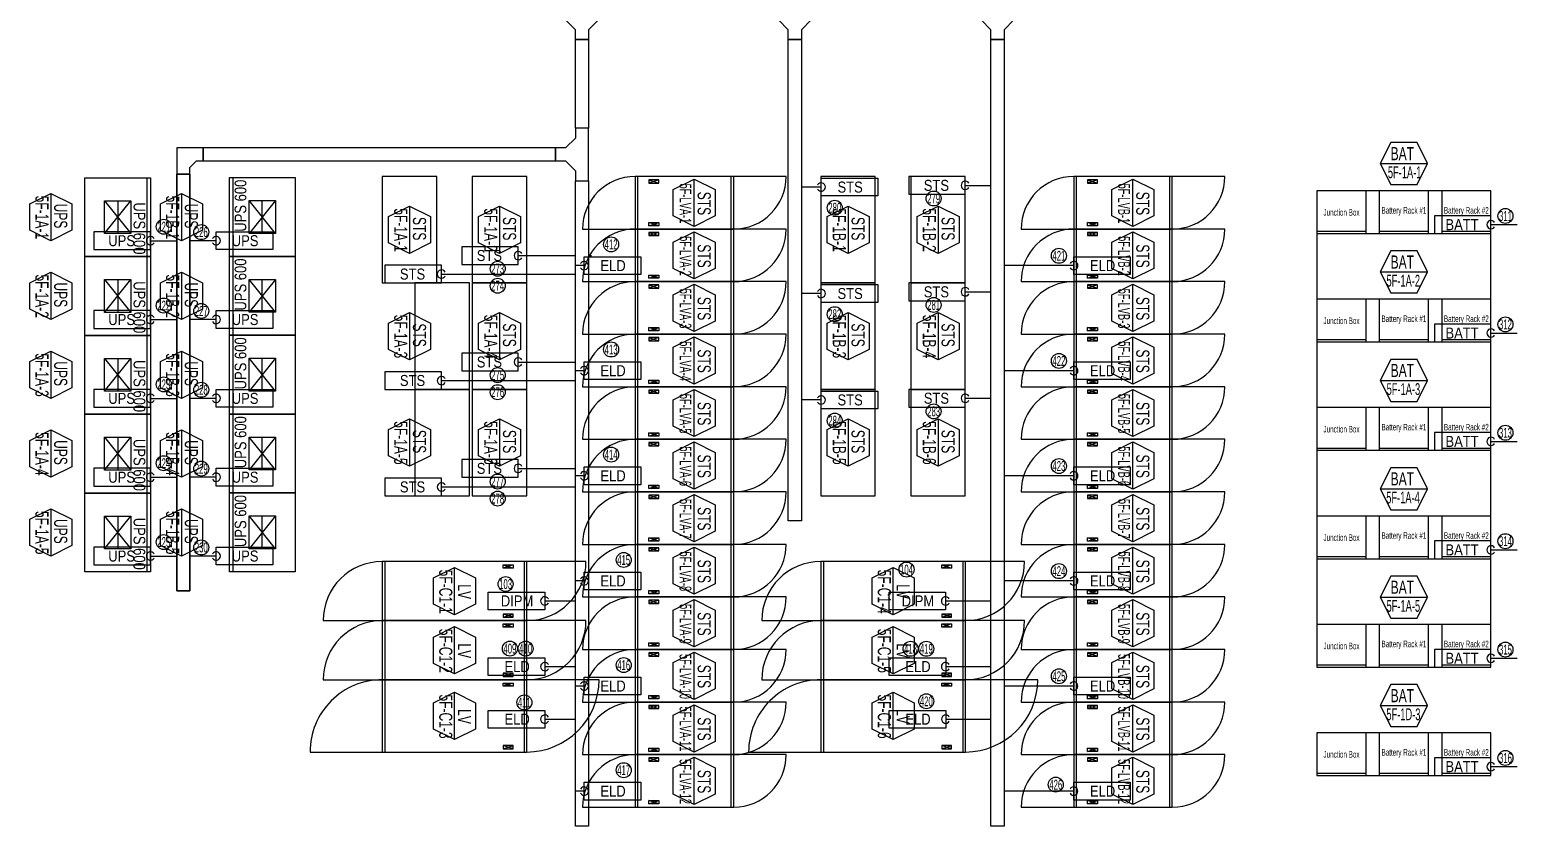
# Model space of a CAD drawing. Header units: millimetres. Extents: x 89450 to 753248, y -530175 to 1209785.
# Drawn here: x 135016 to 157654, y 469733 to 481857 of the extents above; entities that cross this region are included whole.
import ezdxf
from ezdxf.enums import TextEntityAlignment as Align

# ---------------------------------------------------------------- set-up
doc = ezdxf.new("R2010")
doc.units = ezdxf.units.MM
doc.header["$LTSCALE"] = 150
for name, color, linetype in [('------00 Switch Gear', 3, 'Continuous'), ('------00 Switch Gear_Number', 1, 'Continuous'), ('-----29 Indicator', 1, 'Continuous'), ('-----99 EPMS CABLE DUCT', 4, 'Continuous'), ('-----99 EPMS CONDUIT', 4, 'Continuous'), ('-----99 EPMS DEVICE', 3, 'Continuous')]:
    doc.layers.add(name, color=color, linetype=linetype)
doc.layers.add('NOPLOT', color=191, linetype='Continuous', plot=False)
doc.styles.add('ELEC', font='')
doc.styles.get('ELEC').set_extended_font_data('Dotum')

# ---------------------------------------------------------------- blocks, each defined once
blk = doc.blocks.new('A$C2e8f9a8b')
at = {"color": 0}
blk.add_line((30, 750), (30, 0), dxfattribs=at)
blk.add_lwpolyline([(650, 0), (0, 0), (0, 750), (650, 750)], close=True, dxfattribs=at)
blk = doc.blocks.new('STS-R')
at = {"color": 161}
blk.add_lwpolyline([(886994, -128588), (888614, -128588), (888614, -129418), (886994, -129418), (886994, -128588)], dxfattribs=at)
blk = doc.blocks.new('UPS 600kV')
at = {"layer": '------00 Switch Gear', "color": 161}
blk.add_line((800, 850), (-402, 850), dxfattribs=at)
blk.add_lwpolyline([(798, -100), (-402, -100), (-402, 900), (798, 900)], close=True, dxfattribs=at)
at = {"layer": 'NOPLOT', "color": 161}
for p, q in [((-52, 199), (448, 601)), ((448, 199), (-52, 601)), ((-52, 400), (448, 400))]:
    blk.add_line(p, q, dxfattribs=at)
blk.add_lwpolyline([(448, 601), (448, 199), (-52, 199), (-52, 601)], close=True, dxfattribs=at)
at = {"layer": 'NOPLOT', "color": 161, "style": 'ELEC', "width": 0.85}
blk.add_text('UPS 600', height=178.2, dxfattribs=at).set_placement((-26, 731), align=Align.MIDDLE_LEFT)
blk = doc.blocks.new('800x1200')
at = {"layer": '------00 Switch Gear', "color": 161}
for p, q in [((-1460, 0), (-1460, 800)), ((-1290, 750), (-1140, 700)), ((-1140, 750), (-1290, 700)), ((800, 800), (-42, 800)), ((-40, 0), (-40, 800)), ((-2300, 0), (-1458, 0)), ((-1290, 50), (-1140, 100)), ((-1140, 50), (-1290, 100))]:
    blk.add_line(p, q, dxfattribs=at)
for points in [[(0, 0), (0, 800), (-1500, 800), (-1500, 0)], [(-1140, 750), (-1290, 750), (-1290, 700), (-1140, 700)], [(-1140, 50), (-1290, 50), (-1290, 100), (-1140, 100)]]:
    blk.add_lwpolyline(points, close=True, dxfattribs=at)
for centre, start, end in [((-1500, 0), 90, 180), ((0, 800), 270, 0)]:
    blk.add_arc(centre, 800, start, end, dxfattribs=at)
blk = doc.blocks.new('1100x2200')
at = {"layer": '------00 Switch Gear', "color": 161}
for p, q in [((-2160, 0), (-2160, 1100)), ((-1990, 1050), (-1840, 1000)), ((-1840, 1050), (-1990, 1000)), ((1100, 1100), (-42, 1100)), ((-40, 0), (-40, 1100)), ((-3300, 0), (-2158, 0)), ((-1990, 50), (-1840, 100)), ((-1840, 50), (-1990, 100))]:
    blk.add_line(p, q, dxfattribs=at)
at = {"layer": '------00 Switch Gear', "color": 161, "elevation": 0}
for points in [[(0, 0), (0, 1100), (-2200, 1100), (-2200, 0)], [(-1840, 1050), (-1990, 1050), (-1990, 1000), (-1840, 1000)], [(-1840, 50), (-1990, 50), (-1990, 100), (-1840, 100)]]:
    blk.add_lwpolyline(points, close=True, dxfattribs=at)
at = {"layer": '------00 Switch Gear', "color": 161}
for centre, start, end in [((-2200, 0), 90, 180), ((0, 1100), 270, 0)]:
    blk.add_arc(centre, 1100, start, end, dxfattribs=at)
blk = doc.blocks.new('900x2200')
at = {"layer": '------00 Switch Gear', "color": 161}
for p, q in [((-2160, 900), (-2160, 0)), ((-210, 850), (-360, 800)), ((-360, 850), (-210, 800)), ((900, 900), (-42, 900)), ((-40, 900), (-40, 0)), ((-3100, 0), (-2158, 0)), ((-210, 50), (-360, 100)), ((-360, 50), (-210, 100))]:
    blk.add_line(p, q, dxfattribs=at)
for points in [[(-2200, 900), (-2200, 0), (0, 0), (0, 900)], [(-360, 850), (-210, 850), (-210, 800), (-360, 800)], [(-360, 50), (-210, 50), (-210, 100), (-360, 100)]]:
    blk.add_lwpolyline(points, close=True, dxfattribs=at)
for centre, start, end in [((-2200, 0), 90, 180), ((0, 900), 270, 0)]:
    blk.add_arc(centre, 900, start, end, dxfattribs=at)
blk = doc.blocks.new('zw$32E')
for p, q in [((100, 0), (0, 0)), ((0, 0), (0, -400)), ((100, -75), (100, 0)), ((175, -150), (100, -75)), ((250, -150), (175, -150)), ((250, -250), (250, -150)), ((100, -325), (175, -250)), ((100, -400), (100, -325)), ((175, -250), (250, -250)), ((0, -400), (100, -400))]:
    blk.add_line(p, q)

msp = doc.modelspace()

# ---------------------------------------------------------------- linework, layer by layer
at = {"layer": '------00 Switch Gear', "color": 161, "elevation": 0}
msp.add_lwpolyline([(157254, 472155), (157254, 479405), (154604, 479405), (154604, 472155), (157254, 472155)], dxfattribs=at)
for points in [[(154604, 479405), (154604, 478755), (157254, 478755), (157254, 479405)], [(154604, 477755), (154604, 477105), (157254, 477105), (157254, 477755)], [(154604, 476105), (154604, 475455), (157254, 475455), (157254, 476105)], [(154604, 474455), (154604, 473805), (157254, 473805), (157254, 474455)], [(154604, 472805), (154604, 472155), (157254, 472155), (157254, 472805)], [(154604, 471155), (154604, 470505), (157254, 470505), (157254, 471155)]]:
    msp.add_lwpolyline(points, close=True, dxfattribs=at)
at = {"layer": '------00 Switch Gear_Number', "elevation": 0}
for points in [[(155569, 479820), (156289, 479820), (156129, 480140), (155728, 480140), (155569, 479820), (155728, 479500), (156129, 479500), (156289, 479820)], [(145129, 478863), (145129, 479583), (145449, 479423), (145449, 479022), (145129, 478863), (144809, 479022), (144809, 479423), (145129, 479583)], [(151804, 478863), (151804, 479583), (152124, 479423), (152124, 479022), (151804, 478863), (151484, 479022), (151484, 479423), (151804, 479583)], [(135336, 479366), (135336, 478646), (135016, 478805), (135016, 479206), (135336, 479366), (135656, 479206), (135656, 478805), (135336, 478646)], [(137324, 479366), (137324, 478646), (137004, 478805), (137004, 479206), (137324, 479366), (137644, 479206), (137644, 478805), (137324, 478646)], [(145129, 478063), (145129, 478783), (145449, 478623), (145449, 478222), (145129, 478063), (144809, 478222), (144809, 478623), (145129, 478783)], [(151804, 478063), (151804, 478783), (152124, 478623), (152124, 478222), (151804, 478063), (151484, 478222), (151484, 478623), (151804, 478783)], [(155569, 478170), (156289, 478170), (156129, 478490), (155728, 478490), (155569, 478170), (155728, 477850), (156129, 477850), (156289, 478170)], [(135336, 478166), (135336, 477446), (135016, 477605), (135016, 478006), (135336, 478166), (135656, 478006), (135656, 477605), (135336, 477446)], [(137324, 478166), (137324, 477446), (137004, 477605), (137004, 478006), (137324, 478166), (137644, 478006), (137644, 477605), (137324, 477446)], [(145129, 477263), (145129, 477983), (145449, 477823), (145449, 477422), (145129, 477263), (144809, 477422), (144809, 477823), (145129, 477983)], [(151804, 477263), (151804, 477983), (152124, 477823), (152124, 477422), (151804, 477263), (151484, 477422), (151484, 477823), (151804, 477983)], [(145129, 476463), (145129, 477183), (145449, 477023), (145449, 476622), (145129, 476463), (144809, 476622), (144809, 477023), (145129, 477183)], [(151804, 476463), (151804, 477183), (152124, 477023), (152124, 476622), (151804, 476463), (151484, 476622), (151484, 477023), (151804, 477183)], [(135336, 476966), (135336, 476246), (135016, 476405), (135016, 476806), (135336, 476966), (135656, 476806), (135656, 476405), (135336, 476246)], [(137324, 476966), (137324, 476246), (137004, 476405), (137004, 476806), (137324, 476966), (137644, 476806), (137644, 476405), (137324, 476246)], [(155569, 476520), (156289, 476520), (156129, 476840), (155728, 476840), (155569, 476520), (155728, 476200), (156129, 476200), (156289, 476520)], [(145129, 475663), (145129, 476383), (145449, 476223), (145449, 475822), (145129, 475663), (144809, 475822), (144809, 476223), (145129, 476383)], [(151804, 475663), (151804, 476383), (152124, 476223), (152124, 475822), (151804, 475663), (151484, 475822), (151484, 476223), (151804, 476383)], [(135336, 475766), (135336, 475046), (135016, 475205), (135016, 475606), (135336, 475766), (135656, 475606), (135656, 475205), (135336, 475046)], [(137324, 475766), (137324, 475046), (137004, 475205), (137004, 475606), (137324, 475766), (137644, 475606), (137644, 475205), (137324, 475046)], [(145129, 474863), (145129, 475583), (145449, 475423), (145449, 475022), (145129, 474863), (144809, 475022), (144809, 475423), (145129, 475583)], [(151804, 474863), (151804, 475583), (152124, 475423), (152124, 475022), (151804, 474863), (151484, 475022), (151484, 475423), (151804, 475583)], [(155569, 474870), (156289, 474870), (156129, 475190), (155728, 475190), (155569, 474870), (155728, 474550), (156129, 474550), (156289, 474870)], [(145129, 474063), (145129, 474783), (145449, 474623), (145449, 474222), (145129, 474063), (144809, 474222), (144809, 474623), (145129, 474783)], [(151804, 474063), (151804, 474783), (152124, 474623), (152124, 474222), (151804, 474063), (151484, 474222), (151484, 474623), (151804, 474783)], [(135336, 474566), (135336, 473846), (135016, 474005), (135016, 474406), (135336, 474566), (135656, 474406), (135656, 474005), (135336, 473846)], [(137324, 474566), (137324, 473846), (137004, 474005), (137004, 474406), (137324, 474566), (137644, 474406), (137644, 474005), (137324, 473846)], [(145129, 473263), (145129, 473983), (145449, 473823), (145449, 473422), (145129, 473263), (144809, 473422), (144809, 473823), (145129, 473983)], [(151804, 473263), (151804, 473983), (152124, 473823), (152124, 473422), (151804, 473263), (151484, 473422), (151484, 473823), (151804, 473983)], [(141481, 472953), (141481, 473673), (141801, 473513), (141801, 473112), (141481, 472953), (141161, 473112), (141161, 473513), (141481, 473673)], [(148156, 472953), (148156, 473673), (148476, 473513), (148476, 473112), (148156, 472953), (147836, 473112), (147836, 473513), (148156, 473673)], [(155569, 473220), (156289, 473220), (156129, 473540), (155728, 473540), (155569, 473220), (155728, 472900), (156129, 472900), (156289, 473220)], [(145129, 472463), (145129, 473183), (145449, 473023), (145449, 472622), (145129, 472463), (144809, 472622), (144809, 473023), (145129, 473183)], [(151804, 472463), (151804, 473183), (152124, 473023), (152124, 472622), (151804, 472463), (151484, 472622), (151484, 473023), (151804, 473183)], [(141481, 472053), (141481, 472773), (141801, 472613), (141801, 472212), (141481, 472053), (141161, 472212), (141161, 472613), (141481, 472773)], [(148156, 472053), (148156, 472773), (148476, 472613), (148476, 472212), (148156, 472053), (147836, 472212), (147836, 472613), (148156, 472773)], [(145129, 471663), (145129, 472383), (145449, 472223), (145449, 471822), (145129, 471663), (144809, 471822), (144809, 472223), (145129, 472383)], [(151804, 471663), (151804, 472383), (152124, 472223), (152124, 471822), (151804, 471663), (151484, 471822), (151484, 472223), (151804, 472383)], [(141481, 471053), (141481, 471773), (141801, 471613), (141801, 471212), (141481, 471053), (141161, 471212), (141161, 471613), (141481, 471773)], [(148156, 471053), (148156, 471773), (148476, 471613), (148476, 471212), (148156, 471053), (147836, 471212), (147836, 471613), (148156, 471773)], [(155569, 471570), (156289, 471570), (156129, 471890), (155728, 471890), (155569, 471570), (155728, 471250), (156129, 471250), (156289, 471570)], [(145129, 470863), (145129, 471583), (145449, 471423), (145449, 471022), (145129, 470863), (144809, 471022), (144809, 471423), (145129, 471583)], [(151804, 470863), (151804, 471583), (152124, 471423), (152124, 471022), (151804, 470863), (151484, 471022), (151484, 471423), (151804, 471583)], [(145129, 470063), (145129, 470783), (145449, 470623), (145449, 470222), (145129, 470063), (144809, 470222), (144809, 470623), (145129, 470783)], [(151804, 470063), (151804, 470783), (152124, 470623), (152124, 470222), (151804, 470063), (151484, 470222), (151484, 470623), (151804, 470783)]]:
    msp.add_lwpolyline(points, dxfattribs=at)
at = {"layer": '------00 Switch Gear_Number', "color": 1, "elevation": 0}
for points in [[(140796, 479173), (140796, 478453), (140476, 478612), (140476, 479013), (140796, 479173), (141116, 479013), (141116, 478612), (140796, 478453)], [(142166, 479173), (142166, 478453), (141846, 478612), (141846, 479013), (142166, 479173), (142486, 479013), (142486, 478612), (142166, 478453)], [(147471, 479173), (147471, 478453), (147151, 478612), (147151, 479013), (147471, 479173), (147791, 479013), (147791, 478612), (147471, 478453)], [(148841, 479173), (148841, 478453), (148521, 478612), (148521, 479013), (148841, 479173), (149161, 479013), (149161, 478612), (148841, 478453)], [(140796, 477553), (140796, 476833), (140476, 476992), (140476, 477393), (140796, 477553), (141116, 477393), (141116, 476992), (140796, 476833)], [(142166, 477553), (142166, 476833), (141846, 476992), (141846, 477393), (142166, 477553), (142486, 477393), (142486, 476992), (142166, 476833)], [(147471, 477553), (147471, 476833), (147151, 476992), (147151, 477393), (147471, 477553), (147791, 477393), (147791, 476992), (147471, 476833)], [(148841, 477553), (148841, 476833), (148521, 476992), (148521, 477393), (148841, 477553), (149161, 477393), (149161, 476992), (148841, 476833)], [(140796, 475933), (140796, 475213), (140476, 475372), (140476, 475773), (140796, 475933), (141116, 475773), (141116, 475372), (140796, 475213)], [(142166, 475933), (142166, 475213), (141846, 475372), (141846, 475773), (142166, 475933), (142486, 475773), (142486, 475372), (142166, 475213)], [(147471, 475933), (147471, 475213), (147151, 475372), (147151, 475773), (147471, 475933), (147791, 475773), (147791, 475372), (147471, 475213)], [(148841, 475933), (148841, 475213), (148521, 475372), (148521, 475773), (148841, 475933), (149161, 475773), (149161, 475372), (148841, 475213)]]:
    msp.add_lwpolyline(points, dxfattribs=at)
at = {"layer": '-----29 Indicator'}
for centre in [(147267, 479147, 0), (148772, 479288, 0), (157474, 479022, 0), (137056, 478859, 0), (137626, 478776, 0), (143864, 478590), (150678, 478416, 0), (142137, 478220, 0), (142137, 477960, 0), (137056, 477659, 0), (137626, 477576, 0), (148772, 477668, 0), (147267, 477527, 0), (157474, 477372, 0), (143864, 476990), (150678, 476816), (137056, 476459, 0), (142137, 476600, 0), (137626, 476376, 0), (142137, 476340, 0), (148772, 476048, 0), (147267, 475907, 0), (157474, 475722, 0), (143864, 475390), (137056, 475259, 0), (137626, 475176, 0), (150678, 475216, 0), (142137, 474980, 0), (142137, 474720, 0), (137056, 474059, 0), (137626, 473976, 0), (157474, 474072, 0), (144055, 473786), (148359, 473640, 0), (150678, 473616, 0), (142258, 473419, 0), (142323, 472437), (142562, 472437), (148421, 472434), (148660, 472434), (157474, 472422, 0), (144055, 472186), (150678, 472016, 0), (142543, 471617), (148660, 471635), (157474, 470772, 0), (144055, 470586), (150631, 470366, 0)]:
    msp.add_circle(centre, 114, dxfattribs=at)
at = {"layer": '-----99 EPMS CABLE DUCT', "elevation": 0}
for points in [[(143319, 481707), (143519, 481707), (143519, 480359), (143319, 480359)], [(146560, 481707), (146760, 481707), (146760, 474381), (146560, 474381)], [(149644, 481707), (149844, 481707), (149844, 469733), (149644, 469733)], [(143019, 480059), (137654, 480059), (137654, 479859), (143019, 479859)], [(137254, 479659), (137454, 479659), (137454, 473317), (137254, 473317)], [(137454, 479659), (137254, 479659), (137254, 473317), (137454, 473317)], [(143319, 479559), (143519, 479559), (143519, 469733), (143319, 469733)]]:
    msp.add_lwpolyline(points, close=True, dxfattribs=at)
msp.add_lwpolyline([(137654, 479859), (137654, 480059), (137254, 480059), (137254, 479659), (137454, 479659), (137454, 479759), (137554, 479859), (137654, 479859)], dxfattribs=at)
at = {"layer": '-----99 EPMS CONDUIT'}
for p, q in [((149254, 479488, 0), (149644, 479488, 0)), ((147061, 479462, 0), (146760, 479462, 0)), ((157254, 478890, 0), (157654, 478890, 0)), ((136854, 478646, 0), (137254, 478646, 0)), ((137854, 478646, 0), (137454, 478646, 0)), ((142451, 478419, 0), (143319, 478419, 0)), ((143519, 478419, 0), (143567, 478419, 0)), ((141281, 478137, 0), (143319, 478137, 0)), ((143454, 478267), (143319, 478267)), ((150904, 478267, 0), (149844, 478267, 0)), ((147061, 477842, 0), (146760, 477842, 0)), ((149254, 477868, 0), (149644, 477868, 0)), ((136854, 477446, 0), (137254, 477446, 0)), ((137854, 477446, 0), (137454, 477446, 0)), ((157254, 477240, 0), (157654, 477240, 0)), ((142451, 476799, 0), (143319, 476799, 0)), ((143454, 476667), (143319, 476667)), ((150904, 476667, 0), (149844, 476667, 0)), ((141281, 476517, 0), (143319, 476517, 0)), ((136854, 476246, 0), (137254, 476246, 0)), ((137854, 476246, 0), (137454, 476246, 0)), ((147061, 476222, 0), (146760, 476222, 0)), ((149254, 476248, 0), (149644, 476248, 0)), ((157254, 475590, 0), (157654, 475590, 0)), ((142451, 475179, 0), (143319, 475179, 0)), ((136854, 475046, 0), (137254, 475046, 0)), ((137854, 475046, 0), (137454, 475046, 0)), ((143454, 475067), (143319, 475067)), ((150904, 475067, 0), (149844, 475067, 0)), ((141281, 474897, 0), (143319, 474897, 0)), ((136854, 473846, 0), (137254, 473846, 0)), ((137854, 473846, 0), (137454, 473846, 0)), ((157254, 473940, 0), (157654, 473940, 0)), ((143454, 473467), (143319, 473467)), ((150904, 473467, 0), (149844, 473467, 0)), ((142853, 473163, 0), (143319, 473163, 0)), ((148954, 473163, 0), (149644, 473163, 0)), ((157254, 472290, 0), (157654, 472290, 0)), ((142854, 472163, 0), (143320, 472163, 0)), ((148954, 472163, 0), (149644, 472163, 0)), ((143453, 471867), (143319, 471867)), ((150903, 471867, 0), (149844, 471867, 0)), ((142854, 471363, 0), (143320, 471363, 0)), ((148955, 471363, 0), (149645, 471363, 0)), ((157254, 470640, 0), (157654, 470640, 0)), ((143453, 470267), (143319, 470267)), ((150903, 470267, 0), (149844, 470267, 0))]:
    msp.add_line(p, q, dxfattribs=at)
for centre, start, end in [((147061, 479462, 0), 210, 150), ((149254, 479488, 0), 30, 330), ((157254, 478890, 0), 30, 330), ((136854, 478646, 0), 30, 330), ((137854, 478646, 0), 210, 150), ((142451, 478419, 0), 30, 330), ((141281, 478137, 0), 30, 330), ((143454, 478267), 210, 150), ((150904, 478267, 0), 210, 150), ((147061, 477842, 0), 210, 150), ((149254, 477868, 0), 30, 330), ((136854, 477446, 0), 30, 330), ((137854, 477446, 0), 210, 150), ((157254, 477240, 0), 30, 330), ((142451, 476799, 0), 30, 330), ((141281, 476517, 0), 30, 330), ((143454, 476667), 210, 150), ((150904, 476667, 0), 210, 150), ((136854, 476246, 0), 30, 330), ((137854, 476246, 0), 210, 150), ((149254, 476248, 0), 30, 330), ((147061, 476222, 0), 210, 150), ((157254, 475590, 0), 30, 330), ((142451, 475179, 0), 30, 330), ((136854, 475046, 0), 30, 330), ((137854, 475046, 0), 210, 150), ((141281, 474897, 0), 30, 330), ((143454, 475067), 210, 150), ((150904, 475067, 0), 210, 150), ((136854, 473846, 0), 30, 330), ((137854, 473846, 0), 210, 150), ((157254, 473940, 0), 30, 330), ((143454, 473467), 210, 150), ((150904, 473467, 0), 210, 150), ((142853, 473163, 0), 30, 330), ((148954, 473163, 0), 30, 330), ((142854, 472163, 0), 30, 330), ((148954, 472163, 0), 30, 330), ((157254, 472290, 0), 30, 330), ((143453, 471867), 210, 150), ((150903, 471867, 0), 210, 150), ((142854, 471363, 0), 30, 330), ((148955, 471363, 0), 30, 330), ((157254, 470640, 0), 30, 330), ((143453, 470267), 210, 150), ((150903, 470267, 0), 210, 150)]:
    msp.add_arc(centre, 63.8, start, end, dxfattribs=at)
at = {"layer": '-----99 EPMS DEVICE', "elevation": 0}
for points in [[(147061, 479597), (147921, 479597), (147921, 479327), (147061, 479327)], [(149254, 479623), (148393, 479623), (148393, 479353), (149254, 479353)], [(157254, 479025), (156393, 479025), (156393, 478755), (157254, 478755)], [(136854, 478781), (135993, 478781), (135993, 478511), (136854, 478511)], [(137854, 478781), (138714, 478781), (138714, 478511), (137854, 478511)], [(142451, 478554), (141591, 478554), (141591, 478285), (142451, 478285)], [(141281, 478272), (140421, 478272), (140421, 478003), (141281, 478003)], [(147061, 477977), (147921, 477977), (147921, 477707), (147061, 477707)], [(149254, 478003), (148393, 478003), (148393, 477733), (149254, 477733)], [(136854, 477581), (135993, 477581), (135993, 477311), (136854, 477311)], [(137854, 477581), (138714, 477581), (138714, 477311), (137854, 477311)], [(157254, 477375), (156393, 477375), (156393, 477105), (157254, 477105)], [(142451, 476934), (141591, 476934), (141591, 476665), (142451, 476665)], [(141281, 476652), (140421, 476652), (140421, 476383), (141281, 476383)], [(136854, 476381), (135993, 476381), (135993, 476111), (136854, 476111)], [(137854, 476381), (138714, 476381), (138714, 476111), (137854, 476111)], [(147061, 476357), (147921, 476357), (147921, 476087), (147061, 476087)], [(149254, 476383), (148393, 476383), (148393, 476113), (149254, 476113)], [(157254, 475725), (156393, 475725), (156393, 475455), (157254, 475455)], [(136854, 475181), (135993, 475181), (135993, 474911), (136854, 474911)], [(137854, 475181), (138714, 475181), (138714, 474911), (137854, 474911)], [(142451, 475314), (141591, 475314), (141591, 475045), (142451, 475045)], [(141281, 475032), (140421, 475032), (140421, 474763), (141281, 474763)], [(157254, 474075), (156393, 474075), (156393, 473805), (157254, 473805)], [(136854, 473981), (135993, 473981), (135993, 473711), (136854, 473711)], [(137854, 473981), (138714, 473981), (138714, 473711), (137854, 473711)], [(141992, 473297), (142853, 473297), (142853, 473028), (141992, 473028)], [(148093, 473297), (148954, 473297), (148954, 473028), (148093, 473028)], [(157254, 472425), (156393, 472425), (156393, 472155), (157254, 472155)], [(157254, 470775), (156393, 470775), (156393, 470505), (157254, 470505)]]:
    msp.add_lwpolyline(points, close=True, dxfattribs=at)
at = {"layer": '-----99 EPMS DEVICE', "color": 2, "elevation": 0}
for points in [[(143454, 478402), (144314, 478402), (144314, 478132), (143454, 478132)], [(150904, 478402), (151764, 478402), (151764, 478132), (150904, 478132)], [(143454, 476802), (144314, 476802), (144314, 476532), (143454, 476532)], [(150904, 476802), (151764, 476802), (151764, 476532), (150904, 476532)], [(143454, 475202), (144314, 475202), (144314, 474932), (143454, 474932)], [(150904, 475202), (151764, 475202), (151764, 474932), (150904, 474932)], [(143454, 473602), (144314, 473602), (144314, 473332), (143454, 473332)], [(150904, 473602), (151764, 473602), (151764, 473332), (150904, 473332)], [(141993, 472297), (142854, 472297), (142854, 472028), (141993, 472028)], [(148094, 472297), (148955, 472297), (148955, 472028), (148094, 472028)], [(143453, 472002), (144314, 472002), (144314, 471732), (143453, 471732)], [(150903, 472002), (151764, 472002), (151764, 471732), (150903, 471732)], [(141993, 471497), (142854, 471497), (142854, 471228), (141993, 471228)], [(148094, 471497), (148955, 471497), (148955, 471228), (148094, 471228)], [(143453, 470402), (144314, 470402), (144314, 470132), (143453, 470132)], [(150903, 470402), (151764, 470402), (151764, 470132), (150903, 470132)]]:
    msp.add_lwpolyline(points, close=True, dxfattribs=at)

# ---------------------------------------------------------------- block references
at = {"layer": '------00 Switch Gear', "color": 161}
for name, p, rotation in [('UPS 600kV', (135954, 479203, 0), 270), ('UPS 600kV', (138954, 478808, 0), 89.99999999999999), ('UPS 600kV', (135954, 478003, 0), 270), ('UPS 600kV', (138954, 477608, 0), 89.99999999999999), ('UPS 600kV', (135954, 476803, 0), 270), ('UPS 600kV', (138954, 476408, 0), 89.99999999999999), ('UPS 600kV', (135954, 475603, 0), 270), ('UPS 600kV', (138954, 475208, 0), 89.99999999999999), ('UPS 600kV', (135954, 474403, 0), 270), ('UPS 600kV', (138954, 474008, 0), 89.99999999999999), ('1100x2200', (140381, 471963, 0), 180), ('1100x2200', (147056, 471963, 0), 180)]:
    msp.add_blockref(name, p, dxfattribs=dict(at, rotation=rotation))
at = {"layer": '------00 Switch Gear', "color": 161, "xscale": -1, "rotation": 270}
for name, p in [('STS-R', (269797, -408991, 0)), ('STS-R', (271167, -408991, 0)), ('STS-R', (276472, -408991, 0)), ('STS-R', (277842, -408991, 0)), ('A$C2e8f9a8b', (154604, 478755, 0)), ('A$C2e8f9a8b', (155554, 478755, 0)), ('A$C2e8f9a8b', (156504, 478755, 0)), ('STS-R', (270294, -410611, 0)), ('STS-R', (271167, -410611, 0)), ('STS-R', (276472, -410611, 0)), ('STS-R', (277842, -410611, 0)), ('A$C2e8f9a8b', (154604, 477105, 0)), ('A$C2e8f9a8b', (155554, 477105, 0)), ('A$C2e8f9a8b', (156504, 477105, 0)), ('STS-R', (270294, -412231, 0)), ('STS-R', (271167, -412231, 0)), ('STS-R', (276472, -412231, 0)), ('STS-R', (277842, -412231, 0)), ('A$C2e8f9a8b', (154604, 475455, 0)), ('A$C2e8f9a8b', (155554, 475455, 0)), ('A$C2e8f9a8b', (156504, 475455, 0)), ('A$C2e8f9a8b', (154604, 473805, 0)), ('A$C2e8f9a8b', (155554, 473805, 0)), ('A$C2e8f9a8b', (156504, 473805, 0)), ('A$C2e8f9a8b', (154604, 472155)), ('A$C2e8f9a8b', (155554, 472155)), ('A$C2e8f9a8b', (156504, 472155)), ('A$C2e8f9a8b', (154604, 470505)), ('A$C2e8f9a8b', (155554, 470505)), ('A$C2e8f9a8b', (156504, 470505))]:
    msp.add_blockref(name, p, dxfattribs=at)
at = {"layer": '------00 Switch Gear', "color": 161}
for name, p in [('800x1200', (145729, 478823, 0)), ('800x1200', (152404, 478823, 0)), ('800x1200', (145729, 478023, 0)), ('800x1200', (152404, 478023, 0)), ('800x1200', (145729, 477223, 0)), ('800x1200', (152404, 477223, 0)), ('800x1200', (145729, 476423, 0)), ('800x1200', (152404, 476423, 0)), ('800x1200', (145729, 475623, 0)), ('800x1200', (152404, 475623, 0)), ('800x1200', (145729, 474823, 0)), ('800x1200', (152404, 474823, 0)), ('800x1200', (145729, 474023, 0)), ('800x1200', (152404, 474023, 0)), ('800x1200', (145729, 473223, 0)), ('800x1200', (152404, 473223, 0)), ('900x2200', (142581, 472863, 0)), ('900x2200', (149256, 472863, 0)), ('800x1200', (145729, 472423, 0)), ('800x1200', (152404, 472423, 0)), ('900x2200', (142581, 471963, 0)), ('900x2200', (149256, 471963, 0)), ('800x1200', (145729, 471623, 0)), ('800x1200', (152404, 471623, 0)), ('800x1200', (145729, 470823, 0)), ('800x1200', (152404, 470823, 0)), ('800x1200', (145729, 470023, 0)), ('800x1200', (152404, 470023, 0))]:
    msp.add_blockref(name, p, dxfattribs=at)
at = {"layer": '-----99 EPMS CABLE DUCT', "zscale": 2}
for p, xscale, yscale, rotation in [((143019, 482207), -1.999999999999999, 1.999999999999999, 89.99999999999977), ((146260, 482207), -1.999999999999999, 1.999999999999999, 89.99999999999977), ((149344, 482207), -1.999999999999999, 1.999999999999999, 89.99999999999977), ((143519, 479559), 2, 2, 180)]:
    msp.add_blockref('zw$32E', p, dxfattribs=dict(at, xscale=xscale, yscale=yscale, rotation=rotation))

# ---------------------------------------------------------------- texts
at = {"layer": '------00 Switch Gear', "color": 161, "style": 'ELEC', "width": 0.6}
for s, p in [('Junction Box', (154979, 479077, 0)), ('Battery Rack #1', (155929, 479108, 0)), ('Battery Rack #2', (156879, 479108, 0)), ('Junction Box', (154979, 477427, 0)), ('Battery Rack #1', (155929, 477458, 0)), ('Battery Rack #2', (156879, 477458, 0)), ('Battery Rack #1', (155929, 475808, 0)), ('Battery Rack #2', (156879, 475808, 0)), ('Junction Box', (154979, 475777, 0)), ('Junction Box', (154979, 474127, 0)), ('Battery Rack #1', (155929, 474158, 0)), ('Battery Rack #2', (156879, 474158, 0)), ('Junction Box', (154979, 472477)), ('Battery Rack #1', (155929, 472508)), ('Battery Rack #2', (156879, 472508)), ('Junction Box', (154979, 470827)), ('Battery Rack #1', (155929, 470858)), ('Battery Rack #2', (156879, 470858))]:
    msp.add_text(s, height=100, dxfattribs=at).set_placement(p, align=Align.MIDDLE_CENTER)
at = {"layer": '------00 Switch Gear_Number', "color": 0, "style": 'ELEC'}
for s, height, width, p in [('BAT', 200, 0.7, (155905, 479971, 0)), ('5F-1A-1', 180, 0.6, (155940, 479687, 0)), ('BAT', 200, 0.7, (155905, 478321, 0)), ('5F-1A-2', 180, 0.6, (155919, 478037, 0)), ('BAT', 200, 0.7, (155905, 476671, 0)), ('5F-1A-3', 180, 0.6, (155921, 476387, 0)), ('BAT', 200, 0.7, (155905, 475021, 0)), ('5F-1A-4', 180, 0.6, (155915, 474737, 0)), ('BAT', 200, 0.7, (155905, 473371)), ('5F-1A-5', 180, 0.6, (155920, 473087)), ('BAT', 200, 0.7, (155905, 471721)), ('5F-1D-3', 180, 0.6, (155921, 471437))]:
    msp.add_text(s, height=height, dxfattribs=dict(at, width=width)).set_placement(p, align=Align.MIDDLE_CENTER)
for s, height, width, p in [('5F-LVA-1', 180, 0.6, (144995, 479213, 0)), ('5F-LVB-1', 180, 0.6, (151670, 479213, 0)), ('5F-1A-1', 200, 0.7, (135202, 479001, 0)), ('5F-1B-1', 200, 0.7, (137190, 479001, 0)), ('STS', 200, 0.7, (145280, 479213, 0)), ('STS', 200, 0.7, (151955, 479213, 0)), ('UPS', 200, 0.7, (135487, 479022, 0)), ('UPS', 200, 0.7, (137475, 479022, 0)), ('5F-1A-1', 200, 0.7, (140662, 478808, 0)), ('5F-1A-2', 200, 0.7, (142032, 478808, 0)), ('5F-1B-1', 200, 0.7, (147337, 478808, 0)), ('5F-1B-2', 200, 0.7, (148707, 478808, 0)), ('STS', 200, 0.7, (140947, 478829, 0)), ('STS', 200, 0.7, (142317, 478829, 0)), ('STS', 200, 0.7, (147622, 478829, 0)), ('STS', 200, 0.7, (148992, 478829, 0)), ('5F-LVA-2', 180, 0.6, (144995, 478413, 0)), ('STS', 200, 0.7, (145280, 478413, 0)), ('5F-LVB-2', 180, 0.6, (151670, 478413, 0)), ('STS', 200, 0.7, (151955, 478413, 0)), ('5F-1A-2', 200, 0.7, (135202, 477801, 0)), ('5F-1B-2', 200, 0.7, (137190, 477801, 0)), ('UPS', 200, 0.7, (135487, 477822, 0)), ('UPS', 200, 0.7, (137475, 477822, 0)), ('5F-LVA-3', 180, 0.6, (144995, 477613, 0)), ('5F-LVB-3', 180, 0.6, (151670, 477613, 0)), ('STS', 200, 0.7, (145280, 477613, 0)), ('STS', 200, 0.7, (151955, 477613, 0)), ('5F-1A-3', 200, 0.7, (140662, 477188, 0)), ('5F-1A-4', 200, 0.7, (142032, 477188, 0)), ('5F-1B-3', 200, 0.7, (147337, 477188, 0)), ('5F-1B-4', 200, 0.7, (148707, 477188, 0)), ('STS', 200, 0.7, (140947, 477209, 0)), ('STS', 200, 0.7, (142317, 477209, 0)), ('STS', 200, 0.7, (147622, 477209, 0)), ('STS', 200, 0.7, (148992, 477209, 0)), ('5F-LVA-4', 180, 0.6, (144995, 476813, 0)), ('STS', 200, 0.7, (145280, 476813, 0)), ('5F-LVB-4', 180, 0.6, (151670, 476813, 0)), ('STS', 200, 0.7, (151955, 476813, 0)), ('5F-1A-3', 200, 0.7, (135202, 476601, 0)), ('UPS', 200, 0.7, (135487, 476622, 0)), ('5F-1B-3', 200, 0.7, (137190, 476601, 0)), ('UPS', 200, 0.7, (137475, 476622, 0)), ('5F-LVA-5', 180, 0.6, (144995, 476013, 0)), ('5F-LVB-5', 180, 0.6, (151670, 476013, 0)), ('STS', 200, 0.7, (145280, 476013, 0)), ('STS', 200, 0.7, (151955, 476013, 0)), ('5F-1A-5', 200, 0.7, (140662, 475568, 0)), ('5F-1A-6', 200, 0.7, (142032, 475568, 0)), ('5F-1B-5', 200, 0.7, (147337, 475568, 0)), ('5F-1B-6', 200, 0.7, (148707, 475568, 0)), ('5F-1A-4', 200, 0.7, (135202, 475401, 0)), ('5F-1B-4', 200, 0.7, (137190, 475401, 0)), ('STS', 200, 0.7, (140947, 475589, 0)), ('STS', 200, 0.7, (142317, 475589, 0)), ('STS', 200, 0.7, (147622, 475589, 0)), ('STS', 200, 0.7, (148992, 475589, 0)), ('UPS', 200, 0.7, (135487, 475422, 0)), ('UPS', 200, 0.7, (137475, 475422, 0)), ('5F-LVA-6', 180, 0.6, (144995, 475213, 0)), ('5F-LVB-6', 180, 0.6, (151670, 475213, 0)), ('STS', 200, 0.7, (145280, 475213, 0)), ('STS', 200, 0.7, (151955, 475213, 0)), ('5F-1A-5', 200, 0.7, (135202, 474201, 0)), ('5F-1B-5', 200, 0.7, (137190, 474201, 0)), ('5F-LVA-7', 180, 0.6, (144995, 474413, 0)), ('STS', 200, 0.7, (145280, 474413, 0)), ('5F-LVB-7', 180, 0.6, (151670, 474413, 0)), ('STS', 200, 0.7, (151955, 474413, 0)), ('UPS', 200, 0.7, (135487, 474222, 0)), ('UPS', 200, 0.7, (137475, 474222, 0)), ('5F-LVA-8', 180, 0.6, (144995, 473613, 0)), ('5F-LVB-8', 180, 0.6, (151670, 473613, 0)), ('5F-C1-1', 200, 0.7, (141347, 473303, 0)), ('STS', 200, 0.7, (145280, 473613, 0)), ('5F-C1-4', 200, 0.7, (148022, 473303, 0)), ('STS', 200, 0.7, (151955, 473613, 0)), ('LV', 200, 0.7, (141632, 473303, 0)), ('LV', 200, 0.7, (148307, 473303, 0)), ('5F-LVA-9', 180, 0.6, (144995, 472813, 0)), ('STS', 200, 0.7, (145280, 472813, 0)), ('5F-LVB-9', 180, 0.6, (151670, 472813, 0)), ('STS', 200, 0.7, (151955, 472813, 0)), ('5F-C1-2', 200, 0.7, (141347, 472403, 0)), ('5F-C1-5', 200, 0.7, (148022, 472403, 0)), ('LV', 200, 0.7, (141632, 472403, 0)), ('LV', 200, 0.7, (148307, 472403, 0)), ('5F-LVA-10', 180, 0.6, (144995, 472013, 0)), ('5F-LVB-10', 180, 0.6, (151670, 472013, 0)), ('STS', 200, 0.7, (145280, 472013, 0)), ('STS', 200, 0.7, (151955, 472013, 0)), ('5F-C1-3', 200, 0.7, (141347, 471403, 0)), ('5F-LVA-11', 180, 0.6, (144995, 471213, 0)), ('5F-C1-6', 200, 0.7, (148022, 471403, 0)), ('5F-LVB-11', 180, 0.6, (151670, 471213, 0)), ('LV', 200, 0.7, (141632, 471403, 0)), ('STS', 200, 0.7, (145280, 471213, 0)), ('LV', 200, 0.7, (148307, 471403, 0)), ('STS', 200, 0.7, (151955, 471213, 0)), ('5F-LVA-12', 180, 0.6, (144995, 470413, 0)), ('5F-LVB-12', 180, 0.6, (151670, 470413, 0)), ('STS', 200, 0.7, (145280, 470413, 0)), ('STS', 200, 0.7, (151955, 470413, 0))]:
    msp.add_text(s, height=height, rotation=270, dxfattribs=dict(at, width=width)).set_placement(p, align=Align.MIDDLE_CENTER)
at = {"layer": '-----29 Indicator', "style": 'ELEC', "width": 0.6}
for s, p in [('279', (148772, 479288, 0)), ('280', (147267, 479147, 0)), ('311', (157474, 479022, 0)), ('221', (137056, 478859, 0)), ('226', (137626, 478776, 0)), ('412', (143864, 478590)), ('421', (150678, 478416, 0)), ('273', (142137, 478220, 0)), ('274', (142137, 477960, 0)), ('222', (137056, 477659, 0)), ('281', (148772, 477668, 0)), ('227', (137626, 477576, 0)), ('282', (147267, 477527, 0)), ('312', (157474, 477372, 0)), ('413', (143864, 476990)), ('422', (150678, 476816)), ('223', (137056, 476459, 0)), ('275', (142137, 476600, 0)), ('228', (137626, 476376, 0)), ('276', (142137, 476340, 0)), ('283', (148772, 476048, 0)), ('284', (147267, 475907, 0)), ('313', (157474, 475722, 0)), ('414', (143864, 475390)), ('224', (137056, 475259, 0)), ('229', (137626, 475176, 0)), ('423', (150678, 475216, 0)), ('277', (142137, 474980, 0)), ('278', (142137, 474720, 0)), ('225', (137056, 474059, 0)), ('230', (137626, 473976, 0)), ('314', (157474, 474072, 0)), ('415', (144055, 473786)), ('104', (148359, 473640, 0)), ('424', (150678, 473616, 0)), ('103', (142258, 473419, 0)), ('409', (142323, 472437)), ('410', (142562, 472437)), ('418', (148421, 472434)), ('419', (148660, 472434)), ('315', (157474, 472422, 0)), ('416', (144055, 472186)), ('425', (150678, 472016, 0)), ('411', (142543, 471617)), ('420', (148660, 471635)), ('417', (144055, 470586)), ('316', (157474, 470772, 0)), ('426', (150631, 470366, 0))]:
    msp.add_text(s, height=150, dxfattribs=at).set_placement(p, align=Align.MIDDLE_CENTER)
at = {"layer": '-----99 EPMS DEVICE', "style": 'ELEC', "width": 0.9}
for p in [(147501, 479462, 0), (147501, 477842, 0), (147501, 476222, 0)]:
    msp.add_text('STS', height=168, rotation=360, dxfattribs=at).set_placement(p, align=Align.MIDDLE)
for s, p in [('STS', (148814, 479488, 0)), ('BATT', (156814, 478890, 0)), ('UPS', (136414, 478646, 0)), ('UPS', (138293, 478646, 0)), ('STS', (142011, 478420, 0)), ('STS', (140841, 478138, 0)), ('STS', (148814, 477868, 0)), ('UPS', (136414, 477446, 0)), ('UPS', (138293, 477446, 0)), ('BATT', (156814, 477240, 0)), ('STS', (142011, 476800, 0)), ('STS', (140841, 476518, 0)), ('UPS', (136414, 476246, 0)), ('UPS', (138293, 476246, 0)), ('STS', (148814, 476248, 0)), ('BATT', (156814, 475590, 0)), ('STS', (142011, 475180, 0)), ('UPS', (136414, 475046, 0)), ('UPS', (138293, 475046, 0)), ('STS', (140841, 474898, 0)), ('UPS', (136414, 473846, 0)), ('UPS', (138293, 473846, 0)), ('BATT', (156814, 473940, 0)), ('DIPM', (142432, 473163, 0)), ('DIPM', (148533, 473163, 0)), ('BATT', (156814, 472290, 0)), ('BATT', (156814, 470640, 0))]:
    msp.add_text(s, height=168, dxfattribs=at).set_placement(p, align=Align.MIDDLE)
at = {"layer": '-----99 EPMS DEVICE', "color": 2, "style": 'ELEC', "width": 0.9}
for p in [(143893, 478267), (151343, 478267, 0), (143893, 476667), (151343, 476667, 0), (143893, 475067), (151343, 475067, 0), (143893, 473467), (151343, 473467, 0), (142433, 472163, 0), (148534, 472163, 0), (143893, 471867), (151343, 471867, 0), (142433, 471363, 0), (148534, 471363, 0), (143893, 470267), (151343, 470267, 0)]:
    msp.add_text('ELD', height=168, dxfattribs=at).set_placement(p, align=Align.MIDDLE)

doc.saveas('drawing.dxf')
